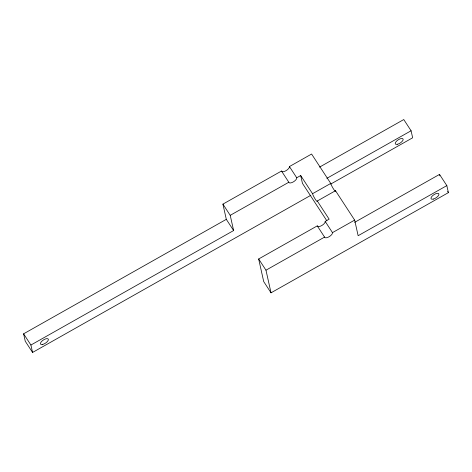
<?xml version="1.0" encoding="UTF-8"?>
<svg xmlns="http://www.w3.org/2000/svg" width="472" height="472" viewBox="0 0 472 472"><rect width="100%" height="100%" fill="white"/><g stroke="black" fill="none" stroke-linecap="round" stroke-linejoin="round"><path stroke-width="0.71" d="M310.836 195.29L32.562 352.448L30.91 345.038L233.622 230.548L226.312 219.338L222.914 204.128L281.507 171.035A4.59 1.894 -33.1 0 0 285.902 170.746A4.59 1.894 -33.1 0 0 289.424 166.563L311.597 154.037L330.754 183.425A4.773 0.661 60.5 0 0 333.58 189.101A4.773 0.661 60.5 0 0 335.503 190.712L354.655 220.1L358.142 235.705L446.831 185.614L439.521 174.404L354.667 222.33M233.622 230.548L230.218 215.338L288.817 182.245A4.59 1.894 -33.1 0 0 293.212 181.962A4.59 1.894 -33.1 0 0 296.735 177.773L300.693 175.537L312.541 193.709A4.773 0.661 60.5 0 0 315.367 199.385A4.773 0.661 60.5 0 0 317.29 201.001L329.137 219.173L325.178 221.409A4.59 1.894 -33.1 0 1 321.656 225.598A4.59 1.894 -33.1 0 1 317.261 225.881L258.662 258.975L263.718 281.601L271.028 292.811L448.4 192.635L446.831 185.614M32.562 352.448L25.258 341.232L23.6 333.822L226.312 219.338M319.55 167.117L403.772 119.552L411.082 130.768L412.652 137.789L330.689 184.08M326.86 178.333L411.082 130.768M312.541 193.709L330.754 183.425M317.29 201.001L335.503 190.712M271.028 292.811L265.972 270.19L324.565 237.097A4.59 1.894 -33.1 0 0 328.96 236.808A4.59 1.894 -33.1 0 0 332.483 232.625L354.655 220.1M447.633 191.455L448.4 192.635M326.872 220.831L302.44 183.337L300.693 175.537M289.424 166.563L296.735 177.773M325.178 221.409L332.483 232.625M281.507 171.035L288.817 182.245M317.261 225.881L324.565 237.097M222.914 204.128L230.218 215.338M258.662 258.975L265.972 270.19M23.6 333.822L30.91 345.038M439.521 174.404L439.833 175.808M433.343 199.09A4.59 1.894 -33.1 0 0 438.907 194.045A4.59 1.894 -33.1 0 0 432.588 195.709A4.59 1.894 -33.1 0 0 433.343 199.09M397.595 144.237A4.59 1.894 -33.1 0 0 403.153 139.199A4.59 1.894 -33.1 0 0 396.84 140.862A4.59 1.894 -33.1 0 0 397.595 144.237M42.804 344.395A4.59 1.894 -33.1 0 0 48.368 339.35A4.59 1.894 -33.1 0 0 42.049 341.014A4.59 1.894 -33.1 0 0 42.804 344.395"/></g></svg>
